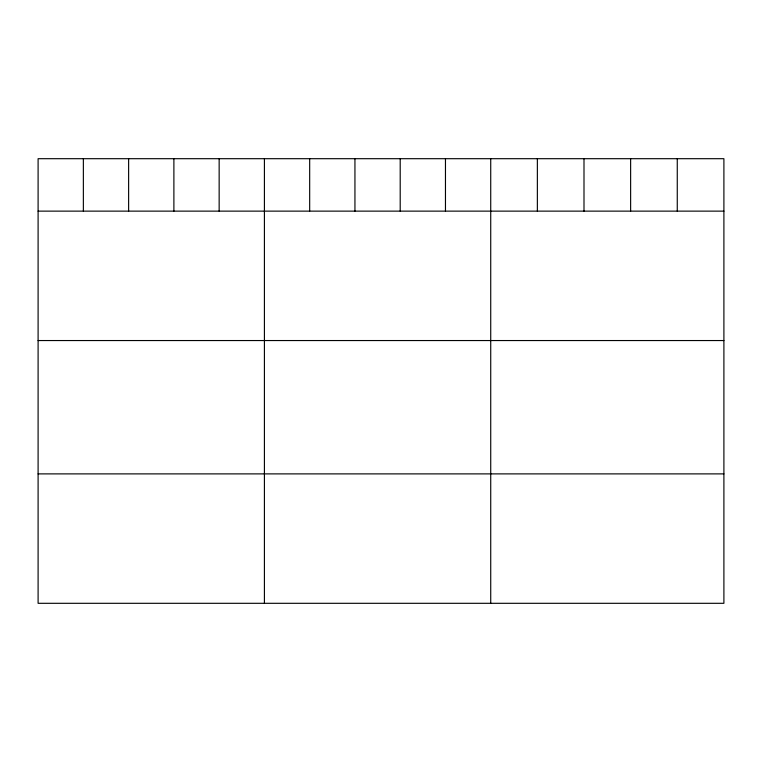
<?xml version="1.0" encoding="UTF-8"?>
<svg xmlns="http://www.w3.org/2000/svg" width="762" height="762" viewBox="0 0 762 762"><rect width="100%" height="100%" fill="white"/><g stroke="black" fill="none" stroke-linecap="round" stroke-linejoin="round"><path stroke-width="1.14" d="M723.9 211.131L723.9 603.304L38.1 603.304L38.1 158.696L723.9 158.696L723.9 211.131L38.1 211.131M38.1 340.547L723.9 340.547M38.1 473.888L723.9 473.888M677.266 158.696L677.266 211.131M630.631 158.696L630.631 211.131M583.997 158.696L583.997 211.131M537.362 158.696L537.362 211.131M490.728 158.696L490.728 603.304M445.465 158.696L445.465 211.131M400.202 158.696L400.202 211.131M354.94 158.696L354.94 211.131M309.677 158.696L309.677 211.131M264.414 158.696L264.414 603.304M219.151 158.696L219.151 211.131M173.888 158.696L173.888 211.131M128.626 158.696L128.626 211.131M83.363 158.696L83.363 211.131"/></g></svg>
